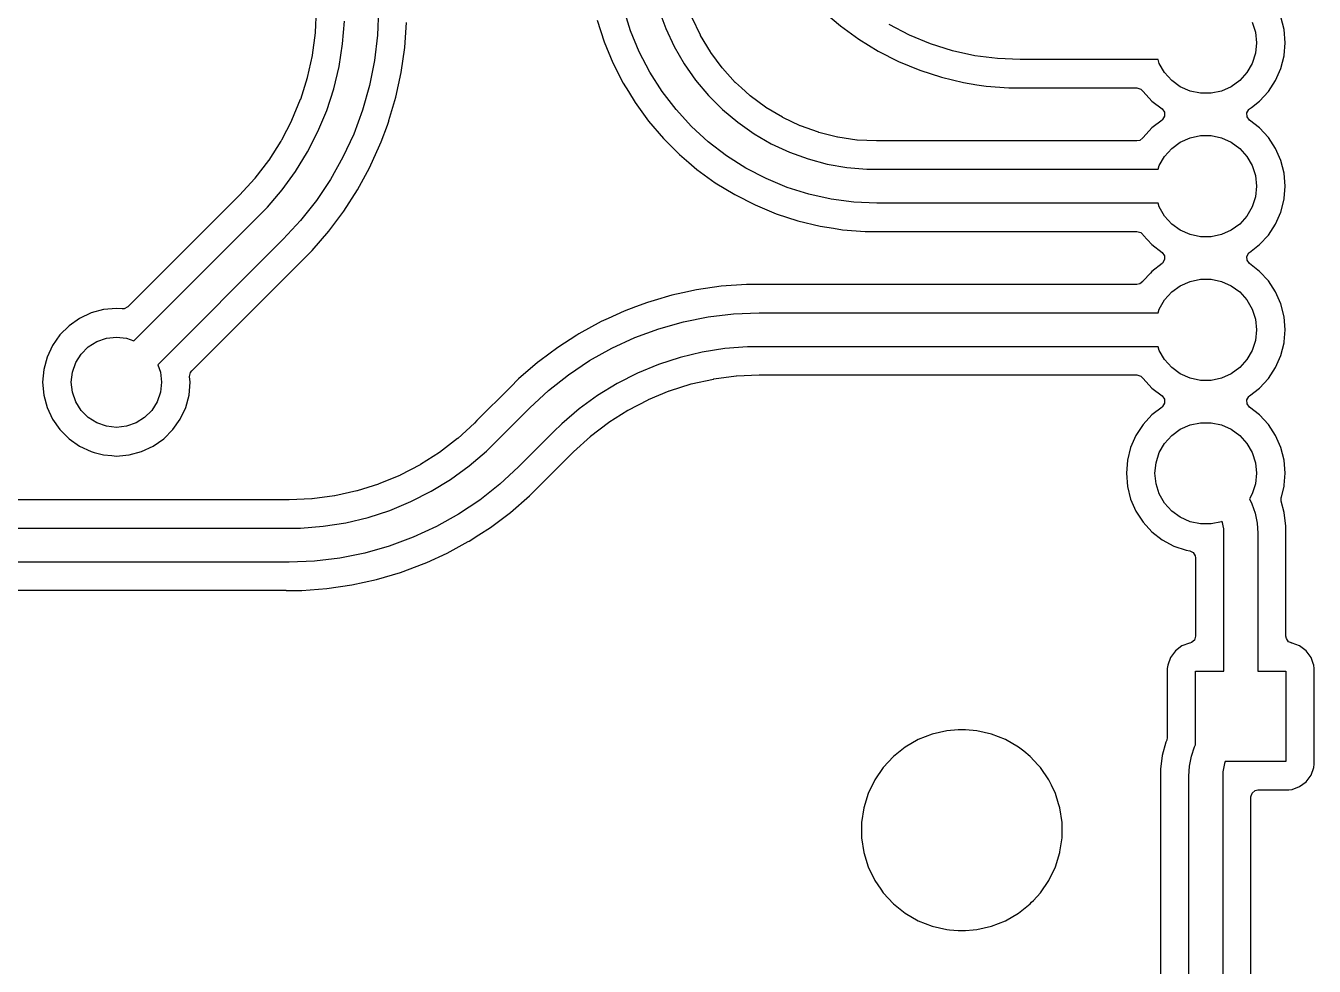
# Model space of a CAD drawing. Extents: x 68 to 346, y -197 to -84.
# Drawn here: x 178.51 to 201.31, y -175.09 to -158.45 of the extents above; entities that cross this region are included whole.
import ezdxf

# ---------------------------------------------------------------- set-up
doc = ezdxf.new("R2010")
doc.units = 0
doc.layers.add('BLACK', color=7, linetype='CONTINUOUS')

msp = doc.modelspace()

# ---------------------------------------------------------------- linework, layer by layer
at = {"layer": 'BLACK', "linetype": 'CONTINUOUS'}
for p, q in [((183.645, -158.169), (183.628, -158.57)), ((184.746, -158.169), (184.728, -158.619)), ((189.21, -158.54), (189.088, -158.154)), ((189.713, -158.169), (189.834, -158.5)), ((192.666, -158.231), (192.924, -158.451)), ((184.114, -158.773), (184.146, -158.371)), ((185.214, -158.836), (185.246, -158.391)), ((188.619, -158.349), (188.743, -158.733)), ((190.447, -158.618), (190.301, -158.31)), ((192.924, -158.451), (193.25, -158.688)), ((194.147, -158.616), (193.788, -158.429)), ((200.212, -158.384), (200.27, -158.563)), ((200.776, -158.519), (200.719, -158.294)), ((183.627, -158.576), (183.575, -158.972)), ((183.628, -158.57), (183.627, -158.576)), ((184.728, -158.619), (184.675, -159.067)), ((189.364, -158.913), (189.21, -158.54)), ((189.834, -158.5), (189.983, -158.819)), ((190.45, -158.623), (190.447, -158.618)), ((190.623, -158.912), (190.45, -158.623)), ((193.25, -158.688), (193.25, -158.688)), ((193.25, -158.688), (193.25, -158.688)), ((193.25, -158.688), (193.594, -158.899)), ((194.52, -158.77), (194.147, -158.616)), ((200.27, -158.563), (200.29, -158.75)), ((200.795, -158.75), (200.776, -158.519)), ((200.776, -158.519), (200.776, -158.519)), ((184.051, -159.172), (184.114, -158.773)), ((185.151, -159.278), (185.214, -158.836)), ((188.743, -158.733), (188.743, -158.733)), ((188.743, -158.733), (188.743, -158.733)), ((188.743, -158.733), (188.898, -159.106)), ((189.551, -159.272), (189.364, -158.913)), ((189.983, -158.819), (190.159, -159.125)), ((190.625, -158.916), (190.623, -158.912)), ((190.628, -158.921), (190.625, -158.916)), ((190.831, -159.194), (190.628, -158.921)), ((193.594, -158.899), (193.594, -158.899)), ((193.594, -158.899), (193.954, -159.082)), ((194.906, -158.892), (194.52, -158.77)), ((195.301, -158.98), (194.906, -158.892)), ((200.27, -158.937), (200.212, -159.116)), ((200.29, -158.75), (200.27, -158.937)), ((200.776, -158.977), (200.795, -158.75)), ((200.795, -158.75), (200.795, -158.75)), ((183.574, -158.977), (183.488, -159.367)), ((183.575, -158.972), (183.574, -158.977)), ((183.956, -159.565), (184.051, -159.172)), ((184.675, -159.067), (184.587, -159.509)), ((188.898, -159.106), (188.898, -159.106)), ((188.898, -159.106), (189.081, -159.466)), ((190.159, -159.125), (190.361, -159.413)), ((193.954, -159.082), (193.954, -159.082)), ((193.954, -159.082), (194.327, -159.237)), ((195.702, -159.032), (195.301, -158.98)), ((196.106, -159.05), (195.702, -159.032)), ((198.546, -159.05), (196.106, -159.05)), ((196.106, -159.05), (196.106, -159.05)), ((196.106, -159.05), (196.106, -159.05)), ((198.568, -159.116), (198.546, -159.05)), ((198.662, -159.279), (198.568, -159.116)), ((200.212, -159.116), (200.118, -159.279)), ((200.719, -159.206), (200.776, -158.981)), ((200.776, -158.981), (200.776, -158.977)), ((183.486, -159.372), (183.366, -159.753)), ((183.488, -159.367), (183.486, -159.372)), ((185.056, -159.713), (185.151, -159.278)), ((189.768, -159.613), (189.551, -159.272)), ((190.835, -159.199), (190.831, -159.194)), ((191.064, -159.452), (190.835, -159.199)), ((194.327, -159.237), (194.327, -159.237)), ((194.327, -159.237), (194.327, -159.237)), ((194.327, -159.237), (194.711, -159.361)), ((194.711, -159.361), (195.103, -159.456)), ((198.788, -159.419), (198.662, -159.279)), ((200.118, -159.279), (199.992, -159.419)), ((200.626, -159.419), (200.719, -159.206)), ((183.832, -159.949), (183.956, -159.565)), ((184.587, -159.509), (184.465, -159.943)), ((189.081, -159.466), (189.171, -159.613)), ((189.171, -159.613), (189.291, -159.809)), ((190.015, -159.934), (189.768, -159.613)), ((190.361, -159.413), (190.588, -159.683)), ((191.068, -159.456), (191.064, -159.452)), ((191.173, -159.55), (191.068, -159.456)), ((191.321, -159.685), (191.173, -159.55)), ((195.103, -159.456), (195.103, -159.456)), ((195.103, -159.456), (195.34, -159.493)), ((195.34, -159.493), (195.502, -159.519)), ((195.502, -159.519), (195.502, -159.519)), ((195.502, -159.519), (195.502, -159.519)), ((195.502, -159.519), (195.904, -159.55)), ((195.904, -159.55), (195.904, -159.55)), ((195.904, -159.55), (196.053, -159.55)), ((196.053, -159.55), (196.054, -159.55)), ((196.054, -159.55), (196.106, -159.55)), ((196.106, -159.55), (196.19, -159.551)), ((196.19, -159.551), (196.19, -159.55)), ((196.19, -159.55), (198.173, -159.55)), ((198.173, -159.55), (198.24, -159.57)), ((198.24, -159.57), (198.277, -159.607)), ((198.277, -159.607), (198.281, -159.613)), ((198.281, -159.613), (198.438, -159.784)), ((198.94, -159.529), (198.788, -159.419)), ((199.112, -159.606), (198.94, -159.529)), ((199.296, -159.645), (199.112, -159.606)), ((199.668, -159.606), (199.484, -159.645)), ((199.84, -159.529), (199.668, -159.606)), ((199.992, -159.419), (199.84, -159.529)), ((200.342, -159.784), (200.499, -159.613)), ((200.499, -159.613), (200.626, -159.419)), ((183.364, -159.758), (183.211, -160.127)), ((183.366, -159.753), (183.364, -159.758)), ((184.934, -160.127), (185.056, -159.713)), ((185.056, -159.713), (185.056, -159.713)), ((189.291, -159.809), (189.292, -159.81)), ((189.292, -159.81), (189.292, -159.81)), ((189.292, -159.81), (189.529, -160.136)), ((190.588, -159.683), (190.712, -159.808)), ((190.712, -159.808), (190.712, -159.808)), ((190.712, -159.808), (190.837, -159.932)), ((191.326, -159.689), (191.321, -159.685)), ((191.599, -159.892), (191.326, -159.689)), ((198.438, -159.784), (198.438, -159.784)), ((198.438, -159.784), (198.438, -159.784)), ((198.438, -159.784), (198.616, -159.922)), ((199.484, -159.645), (199.296, -159.645)), ((200.198, -159.896), (200.342, -159.784)), ((183.677, -160.323), (183.832, -159.949)), ((184.465, -159.943), (184.309, -160.366)), ((190.288, -160.232), (190.015, -159.934)), ((190.837, -159.932), (191.107, -160.159)), ((191.604, -159.895), (191.599, -159.892)), ((191.897, -160.07), (191.604, -159.895)), ((191.902, -160.073), (191.897, -160.07)), ((192.21, -160.219), (191.902, -160.073)), ((198.616, -159.922), (198.657, -159.979)), ((198.66, -160.049), (198.626, -160.109)), ((198.657, -159.979), (198.66, -160.049)), ((200.12, -159.991), (200.154, -159.931)), ((200.123, -160.061), (200.12, -159.991)), ((200.164, -160.118), (200.123, -160.061)), ((200.154, -159.931), (200.164, -159.922)), ((200.164, -159.922), (200.198, -159.896)), ((183.12, -160.303), (183.032, -160.472)), ((183.209, -160.132), (183.12, -160.303)), ((183.211, -160.127), (183.209, -160.132)), ((184.794, -160.507), (184.906, -160.207)), ((184.906, -160.207), (184.93, -160.141)), ((184.93, -160.141), (184.934, -160.127)), ((189.529, -160.136), (189.791, -160.443)), ((190.586, -160.505), (190.288, -160.232)), ((190.288, -160.232), (190.288, -160.232)), ((191.107, -160.159), (191.395, -160.361)), ((192.216, -160.221), (192.21, -160.219)), ((192.537, -160.336), (192.216, -160.221)), ((198.438, -160.256), (198.281, -160.427)), ((198.616, -160.118), (198.438, -160.256)), ((198.438, -160.256), (198.438, -160.256)), ((198.626, -160.109), (198.616, -160.118)), ((200.342, -160.256), (200.164, -160.118)), ((200.499, -160.427), (200.342, -160.256)), ((183.022, -160.491), (182.807, -160.828)), ((183.025, -160.487), (183.022, -160.491)), ((183.032, -160.472), (183.025, -160.487)), ((183.493, -160.683), (183.677, -160.323)), ((184.309, -160.366), (184.12, -160.775)), ((184.775, -160.559), (184.794, -160.507)), ((189.791, -160.443), (189.791, -160.443)), ((189.791, -160.443), (189.934, -160.586)), ((190.907, -160.752), (190.586, -160.505)), ((191.395, -160.361), (191.701, -160.537)), ((191.701, -160.537), (192.02, -160.686)), ((192.543, -160.338), (192.537, -160.336)), ((192.873, -160.421), (192.543, -160.338)), ((192.879, -160.422), (192.873, -160.421)), ((193.216, -160.472), (192.879, -160.422)), ((193.223, -160.473), (193.216, -160.472)), ((193.565, -160.489), (193.223, -160.473)), ((193.568, -160.489), (193.565, -160.489)), ((198.173, -160.489), (193.568, -160.489)), ((198.224, -160.479), (198.173, -160.489)), ((198.277, -160.433), (198.224, -160.479)), ((198.281, -160.427), (198.277, -160.433)), ((198.788, -160.621), (198.94, -160.511)), ((198.94, -160.511), (199.112, -160.434)), ((199.112, -160.434), (199.296, -160.395)), ((199.296, -160.395), (199.484, -160.395)), ((199.484, -160.395), (199.668, -160.434)), ((199.668, -160.434), (199.84, -160.511)), ((199.84, -160.511), (199.992, -160.621)), ((200.626, -160.621), (200.499, -160.427)), ((200.499, -160.427), (200.499, -160.427)), ((200.499, -160.427), (200.499, -160.427)), ((183.282, -161.027), (183.493, -160.683)), ((184.589, -160.964), (184.775, -160.559)), ((189.934, -160.586), (189.969, -160.621)), ((189.969, -160.621), (189.996, -160.648)), ((189.996, -160.648), (189.996, -160.648)), ((189.996, -160.648), (190.077, -160.729)), ((190.077, -160.729), (190.244, -160.872)), ((191.248, -160.969), (190.907, -160.752)), ((192.02, -160.686), (192.351, -160.807)), ((198.568, -160.924), (198.662, -160.761)), ((198.662, -160.761), (198.788, -160.621)), ((199.992, -160.621), (200.118, -160.761)), ((200.118, -160.761), (200.212, -160.924)), ((200.719, -160.834), (200.626, -160.621)), ((182.804, -160.833), (182.561, -161.15)), ((182.807, -160.828), (182.804, -160.833)), ((184.12, -160.775), (183.899, -161.168)), ((184.376, -161.356), (184.589, -160.964)), ((190.244, -160.872), (190.384, -160.991)), ((190.384, -160.991), (190.71, -161.228)), ((191.607, -161.156), (191.248, -160.969)), ((192.351, -160.807), (192.692, -160.898)), ((192.692, -160.898), (193.039, -160.959)), ((193.039, -160.959), (193.39, -160.99)), ((193.39, -160.99), (193.566, -160.99)), ((193.566, -160.99), (198.546, -160.99)), ((198.546, -160.99), (198.568, -160.924)), ((200.212, -160.924), (200.27, -161.103)), ((200.776, -161.059), (200.719, -160.834)), ((182.557, -161.154), (182.286, -161.45)), ((182.561, -161.15), (182.557, -161.154)), ((183.045, -161.354), (183.282, -161.027)), ((183.899, -161.168), (183.649, -161.543)), ((191.98, -161.31), (191.607, -161.156)), ((200.27, -161.103), (200.29, -161.29)), ((200.795, -161.29), (200.776, -161.059)), ((200.776, -161.059), (200.776, -161.059)), ((182.286, -161.45), (180.31, -163.426)), ((182.782, -161.661), (183.045, -161.354)), ((184.135, -161.731), (184.376, -161.356)), ((190.71, -161.228), (190.71, -161.228)), ((190.71, -161.228), (190.71, -161.228)), ((190.71, -161.228), (191.054, -161.439)), ((191.054, -161.439), (191.054, -161.439)), ((191.054, -161.439), (191.414, -161.622)), ((192.366, -161.432), (191.98, -161.31)), ((192.761, -161.52), (192.366, -161.432)), ((200.29, -161.29), (200.27, -161.477)), ((200.777, -161.509), (200.795, -161.29)), ((200.795, -161.29), (200.795, -161.29)), ((182.64, -161.804), (182.782, -161.661)), ((183.649, -161.543), (183.37, -161.897)), ((191.414, -161.622), (191.414, -161.622)), ((191.414, -161.622), (191.787, -161.777)), ((193.162, -161.572), (192.761, -161.52)), ((193.566, -161.59), (193.162, -161.572)), ((198.546, -161.59), (193.566, -161.59)), ((193.566, -161.59), (193.566, -161.59)), ((193.566, -161.59), (193.566, -161.59)), ((198.568, -161.656), (198.546, -161.59)), ((198.662, -161.819), (198.568, -161.656)), ((200.212, -161.656), (200.118, -161.819)), ((200.27, -161.477), (200.212, -161.656)), ((200.719, -161.746), (200.776, -161.521)), ((200.776, -161.521), (200.777, -161.509)), ((180.419, -164.024), (182.64, -161.804)), ((182.64, -161.804), (182.64, -161.804)), ((183.37, -161.897), (183.064, -162.228)), ((183.867, -162.088), (184.135, -161.731)), ((184.135, -161.731), (184.135, -161.731)), ((184.135, -161.731), (184.135, -161.731)), ((191.787, -161.777), (191.787, -161.777)), ((191.787, -161.777), (191.787, -161.777)), ((191.787, -161.777), (192.171, -161.901)), ((192.171, -161.901), (192.563, -161.996)), ((198.788, -161.959), (198.662, -161.819)), ((200.118, -161.819), (199.992, -161.959)), ((200.626, -161.959), (200.719, -161.746)), ((183.575, -162.425), (183.867, -162.088)), ((183.867, -162.088), (183.867, -162.088)), ((183.867, -162.088), (183.867, -162.088)), ((192.563, -161.996), (192.563, -161.996)), ((192.563, -161.996), (192.8, -162.033)), ((192.8, -162.033), (192.962, -162.059)), ((192.962, -162.059), (192.962, -162.059)), ((192.962, -162.059), (192.962, -162.059)), ((192.962, -162.059), (193.364, -162.09)), ((193.364, -162.09), (193.364, -162.09)), ((193.364, -162.09), (193.513, -162.09)), ((193.513, -162.09), (193.514, -162.09)), ((193.514, -162.09), (193.566, -162.09)), ((193.566, -162.09), (193.65, -162.091)), ((193.65, -162.091), (193.65, -162.09)), ((193.65, -162.09), (198.173, -162.09)), ((198.173, -162.09), (198.24, -162.11)), ((198.24, -162.11), (198.277, -162.147)), ((198.94, -162.069), (198.788, -161.959)), ((199.112, -162.146), (198.94, -162.069)), ((199.84, -162.069), (199.668, -162.146)), ((199.992, -161.959), (199.84, -162.069)), ((200.499, -162.153), (200.626, -161.959)), ((183.064, -162.228), (180.844, -164.449)), ((183.064, -162.228), (183.064, -162.228)), ((198.277, -162.147), (198.281, -162.153)), ((198.281, -162.153), (198.438, -162.324)), ((198.438, -162.324), (198.438, -162.324)), ((198.438, -162.324), (198.438, -162.324)), ((198.438, -162.324), (198.616, -162.462)), ((199.296, -162.185), (199.112, -162.146)), ((199.484, -162.185), (199.296, -162.185)), ((199.668, -162.146), (199.484, -162.185)), ((200.164, -162.462), (200.342, -162.324)), ((200.342, -162.324), (200.499, -162.153)), ((181.442, -164.558), (183.45, -162.551)), ((183.45, -162.551), (183.451, -162.549)), ((183.45, -162.551), (183.45, -162.551)), ((183.451, -162.549), (183.575, -162.425)), ((183.451, -162.549), (183.451, -162.549)), ((198.616, -162.462), (198.657, -162.519)), ((198.66, -162.589), (198.626, -162.649)), ((198.657, -162.519), (198.66, -162.589)), ((200.12, -162.531), (200.154, -162.471)), ((200.123, -162.601), (200.12, -162.531)), ((200.154, -162.471), (200.164, -162.462)), ((198.438, -162.796), (198.411, -162.826)), ((198.616, -162.658), (198.438, -162.796)), ((198.438, -162.796), (198.438, -162.796)), ((198.438, -162.796), (198.438, -162.796)), ((198.438, -162.796), (198.438, -162.796)), ((198.626, -162.649), (198.616, -162.658)), ((200.164, -162.658), (200.123, -162.601)), ((200.342, -162.796), (200.164, -162.658)), ((200.499, -162.967), (200.342, -162.796)), ((191.261, -163.029), (190.816, -163.061)), ((191.484, -163.029), (191.261, -163.029)), ((191.261, -163.029), (191.261, -163.029)), ((191.535, -163.029), (191.484, -163.029)), ((198.173, -163.029), (191.535, -163.029)), ((191.535, -163.029), (191.535, -163.029)), ((198.224, -163.019), (198.173, -163.029)), ((198.277, -162.973), (198.224, -163.019)), ((198.281, -162.967), (198.277, -162.973)), ((198.411, -162.826), (198.281, -162.967)), ((198.788, -163.161), (198.94, -163.051)), ((198.94, -163.051), (199.112, -162.974)), ((199.112, -162.974), (199.296, -162.935)), ((199.296, -162.935), (199.484, -162.935)), ((199.484, -162.935), (199.668, -162.974)), ((199.668, -162.974), (199.84, -163.051)), ((199.84, -163.051), (199.992, -163.161)), ((200.626, -163.161), (200.499, -162.967)), ((200.499, -162.967), (200.499, -162.967)), ((200.499, -162.967), (200.499, -162.967)), ((189.939, -163.22), (189.625, -163.312)), ((190.132, -163.178), (189.939, -163.22)), ((189.939, -163.22), (189.939, -163.22)), ((189.939, -163.22), (189.939, -163.22)), ((190.375, -163.125), (190.132, -163.178)), ((190.816, -163.061), (190.375, -163.125)), ((190.375, -163.125), (190.375, -163.125)), ((198.662, -163.301), (198.788, -163.161)), ((199.992, -163.161), (200.118, -163.301)), ((200.719, -163.374), (200.626, -163.161)), ((179.883, -163.473), (179.663, -163.532)), ((180.11, -163.453), (179.883, -163.473)), ((179.883, -163.473), (179.883, -163.473)), ((180.212, -163.462), (180.11, -163.453)), ((180.11, -163.453), (180.11, -163.453)), ((180.249, -163.459), (180.212, -163.462)), ((180.31, -163.426), (180.249, -163.459)), ((189.094, -163.501), (188.816, -163.628)), ((189.295, -163.426), (189.094, -163.501)), ((189.094, -163.501), (189.094, -163.501)), ((189.094, -163.501), (189.094, -163.501)), ((189.511, -163.345), (189.295, -163.426)), ((189.625, -163.312), (189.511, -163.345)), ((198.546, -163.53), (198.568, -163.464)), ((198.568, -163.464), (198.662, -163.301)), ((200.118, -163.301), (200.212, -163.464)), ((200.212, -163.464), (200.27, -163.643)), ((200.776, -163.599), (200.719, -163.374)), ((179.457, -163.628), (179.271, -163.758)), ((179.663, -163.532), (179.457, -163.628)), ((179.457, -163.628), (179.457, -163.628)), ((179.663, -163.532), (179.663, -163.532)), ((188.688, -163.686), (188.297, -163.9)), ((188.816, -163.628), (188.688, -163.686)), ((188.688, -163.686), (188.688, -163.686)), ((189.71, -163.811), (190.144, -163.689)), ((190.144, -163.689), (190.586, -163.601)), ((190.586, -163.601), (191.033, -163.548)), ((191.033, -163.548), (191.484, -163.53)), ((191.484, -163.53), (191.484, -163.53)), ((191.484, -163.53), (191.484, -163.53)), ((191.484, -163.53), (191.484, -163.53)), ((191.484, -163.53), (198.546, -163.53)), ((200.27, -163.643), (200.29, -163.83)), ((200.795, -163.83), (200.776, -163.599)), ((200.776, -163.599), (200.776, -163.599)), ((179.11, -163.919), (178.979, -164.106)), ((179.271, -163.758), (179.11, -163.919)), ((179.932, -163.978), (180.11, -163.958)), ((180.11, -163.958), (180.288, -163.978)), ((188.256, -163.926), (187.922, -164.141)), ((188.297, -163.9), (188.256, -163.926)), ((188.297, -163.9), (188.297, -163.9)), ((188.297, -163.9), (188.297, -163.9)), ((189.287, -163.967), (189.71, -163.811)), ((200.29, -163.83), (200.27, -164.017)), ((200.777, -164.046), (200.795, -163.83)), ((200.795, -163.83), (200.795, -163.83)), ((178.979, -164.106), (178.883, -164.312)), ((178.979, -164.106), (178.979, -164.106)), ((179.484, -164.259), (179.611, -164.133)), ((179.611, -164.133), (179.763, -164.038)), ((179.763, -164.038), (179.932, -163.978)), ((180.288, -163.978), (180.419, -164.024)), ((187.922, -164.141), (187.605, -164.378)), ((187.922, -164.141), (187.922, -164.141)), ((188.484, -164.376), (188.877, -164.156)), ((188.877, -164.156), (189.287, -163.967)), ((190.879, -164.162), (190.48, -164.225)), ((191.282, -164.13), (190.879, -164.162)), ((191.484, -164.13), (191.282, -164.13)), ((198.546, -164.13), (191.484, -164.13)), ((191.484, -164.13), (191.484, -164.13)), ((191.484, -164.13), (191.484, -164.13)), ((198.568, -164.196), (198.546, -164.13)), ((200.27, -164.017), (200.212, -164.196)), ((200.719, -164.286), (200.776, -164.061)), ((200.776, -164.061), (200.777, -164.046)), ((178.883, -164.312), (178.824, -164.532)), ((178.883, -164.312), (178.883, -164.312)), ((179.33, -164.58), (179.389, -164.411)), ((179.389, -164.411), (179.484, -164.259)), ((187.565, -164.408), (187.228, -164.7)), ((187.605, -164.378), (187.565, -164.408)), ((188.109, -164.627), (188.484, -164.376)), ((190.087, -164.319), (189.703, -164.444)), ((190.48, -164.225), (190.087, -164.319)), ((198.662, -164.359), (198.568, -164.196)), ((198.788, -164.499), (198.662, -164.359)), ((200.118, -164.359), (199.992, -164.499)), ((200.212, -164.196), (200.118, -164.359)), ((200.626, -164.499), (200.719, -164.286)), ((178.824, -164.532), (178.804, -164.758)), ((178.824, -164.532), (178.824, -164.532)), ((179.31, -164.758), (179.33, -164.58)), ((180.844, -164.449), (180.89, -164.58)), ((180.89, -164.58), (180.91, -164.758)), ((181.406, -164.656), (181.42, -164.588)), ((181.42, -164.588), (181.442, -164.558)), ((187.755, -164.906), (188.109, -164.627)), ((189.33, -164.599), (188.97, -164.782)), ((189.703, -164.444), (189.33, -164.599)), ((190.681, -164.701), (191.077, -164.648)), ((191.077, -164.648), (191.082, -164.648)), ((191.082, -164.648), (191.483, -164.63)), ((191.483, -164.63), (191.484, -164.63)), ((191.484, -164.63), (198.173, -164.63)), ((198.173, -164.63), (198.24, -164.65)), ((198.94, -164.609), (198.788, -164.499)), ((199.112, -164.686), (198.94, -164.609)), ((199.84, -164.609), (199.668, -164.686)), ((199.992, -164.499), (199.84, -164.609)), ((200.499, -164.693), (200.626, -164.499)), ((178.804, -164.758), (178.804, -164.758)), ((178.804, -164.758), (178.824, -164.985)), ((179.33, -164.936), (179.31, -164.758)), ((180.91, -164.758), (180.89, -164.936)), ((181.395, -164.985), (181.415, -164.758)), ((181.415, -164.758), (181.406, -164.656)), ((187.085, -164.843), (186.49, -165.438)), ((187.228, -164.7), (187.085, -164.843)), ((187.085, -164.843), (187.085, -164.843)), ((187.085, -164.843), (187.085, -164.843)), ((188.97, -164.782), (188.625, -164.993)), ((189.899, -164.91), (190.28, -164.789)), ((190.28, -164.789), (190.285, -164.788)), ((190.285, -164.788), (190.675, -164.702)), ((190.675, -164.702), (190.681, -164.701)), ((198.24, -164.65), (198.277, -164.687)), ((198.277, -164.687), (198.281, -164.693)), ((198.281, -164.693), (198.438, -164.864)), ((198.438, -164.864), (198.438, -164.864)), ((198.438, -164.864), (198.438, -164.864)), ((198.438, -164.864), (198.616, -165.002)), ((199.296, -164.725), (199.112, -164.686)), ((199.484, -164.725), (199.296, -164.725)), ((199.668, -164.686), (199.484, -164.725)), ((200.167, -165), (200.342, -164.864)), ((200.342, -164.864), (200.499, -164.693)), ((178.824, -164.985), (178.824, -164.985)), ((178.824, -164.985), (178.883, -165.205)), ((179.389, -165.105), (179.33, -164.936)), ((180.89, -164.936), (180.831, -165.105)), ((181.337, -165.205), (181.395, -164.985)), ((187.424, -165.212), (187.755, -164.906)), ((188.625, -164.993), (188.298, -165.231)), ((189.166, -165.251), (189.52, -165.067)), ((189.52, -165.067), (189.525, -165.064)), ((189.525, -165.064), (189.894, -164.911)), ((189.894, -164.911), (189.899, -164.91)), ((198.616, -165.002), (198.657, -165.059)), ((198.657, -165.059), (198.66, -165.129)), ((200.12, -165.071), (200.154, -165.011)), ((200.123, -165.141), (200.12, -165.071)), ((200.154, -165.011), (200.164, -165.002)), ((200.164, -165.002), (200.167, -165)), ((178.883, -165.205), (178.883, -165.205)), ((178.883, -165.205), (178.979, -165.411)), ((179.484, -165.257), (179.389, -165.105)), ((179.611, -165.384), (179.484, -165.257)), ((180.735, -165.257), (180.609, -165.384)), ((180.831, -165.105), (180.735, -165.257)), ((181.24, -165.411), (181.337, -165.205)), ((186.802, -165.834), (187.424, -165.212)), ((187.424, -165.212), (187.424, -165.212)), ((188.298, -165.231), (187.991, -165.493)), ((188.824, -165.468), (189.161, -165.254)), ((189.161, -165.254), (189.166, -165.251)), ((198.616, -165.198), (198.438, -165.336)), ((198.626, -165.189), (198.616, -165.198)), ((198.66, -165.129), (198.626, -165.189)), ((200.164, -165.198), (200.123, -165.141)), ((200.342, -165.336), (200.164, -165.198)), ((178.979, -165.411), (178.979, -165.411)), ((178.979, -165.411), (179.11, -165.597)), ((179.763, -165.479), (179.611, -165.384)), ((179.932, -165.538), (179.763, -165.479)), ((180.11, -165.558), (179.932, -165.538)), ((180.288, -165.538), (180.11, -165.558)), ((180.457, -165.479), (180.288, -165.538)), ((180.609, -165.384), (180.457, -165.479)), ((181.11, -165.597), (181.24, -165.411)), ((186.448, -165.48), (186.151, -165.752)), ((186.49, -165.438), (186.448, -165.48)), ((187.991, -165.493), (187.848, -165.636)), ((188.503, -165.715), (188.82, -165.471)), ((188.82, -165.471), (188.824, -165.468)), ((198.281, -165.507), (198.154, -165.701)), ((198.438, -165.336), (198.281, -165.507)), ((198.438, -165.336), (198.438, -165.336)), ((198.94, -165.591), (199.112, -165.514)), ((199.112, -165.514), (199.296, -165.475)), ((199.296, -165.475), (199.484, -165.475)), ((199.484, -165.475), (199.668, -165.514)), ((199.668, -165.514), (199.84, -165.591)), ((200.499, -165.507), (200.342, -165.336)), ((200.626, -165.701), (200.499, -165.507)), ((200.499, -165.507), (200.499, -165.507)), ((200.499, -165.507), (200.499, -165.507)), ((179.11, -165.597), (179.271, -165.758)), ((179.271, -165.758), (179.271, -165.758)), ((179.271, -165.758), (179.457, -165.889)), ((180.763, -165.889), (180.949, -165.758)), ((180.949, -165.758), (181.11, -165.597)), ((186.147, -165.755), (185.83, -165.999)), ((186.151, -165.752), (186.147, -165.755)), ((187.848, -165.636), (187.226, -166.258)), ((187.848, -165.636), (187.848, -165.636)), ((187.848, -165.636), (187.848, -165.636)), ((187.848, -165.636), (187.848, -165.636)), ((188.202, -165.99), (188.499, -165.718)), ((188.499, -165.718), (188.503, -165.715)), ((198.154, -165.701), (198.061, -165.914)), ((198.662, -165.841), (198.788, -165.701)), ((198.788, -165.701), (198.94, -165.591)), ((199.84, -165.591), (199.992, -165.701)), ((199.992, -165.701), (200.118, -165.841)), ((200.719, -165.914), (200.626, -165.701)), ((179.457, -165.889), (179.663, -165.985)), ((179.663, -165.985), (179.663, -165.985)), ((179.663, -165.985), (179.663, -165.985)), ((179.663, -165.985), (179.714, -165.999)), ((179.714, -165.999), (179.883, -166.044)), ((180.336, -166.044), (180.556, -165.985)), ((180.556, -165.985), (180.763, -165.889)), ((185.826, -166.002), (185.489, -166.216)), ((185.83, -165.999), (185.826, -166.002)), ((186.352, -166.239), (186.659, -165.977)), ((186.659, -165.977), (186.802, -165.834)), ((186.802, -165.834), (186.802, -165.834)), ((188.143, -166.049), (188.202, -165.99)), ((188.202, -165.99), (188.202, -165.99)), ((198.061, -165.914), (198.004, -166.139)), ((198.51, -166.183), (198.568, -166.004)), ((198.568, -166.004), (198.662, -165.841)), ((200.118, -165.841), (200.212, -166.004)), ((200.212, -166.004), (200.27, -166.183)), ((200.776, -166.139), (200.719, -165.914)), ((179.883, -166.044), (180.026, -166.056)), ((180.026, -166.056), (180.11, -166.064)), ((180.11, -166.064), (180.166, -166.059)), ((180.11, -166.064), (180.11, -166.064)), ((180.11, -166.064), (180.11, -166.064)), ((180.166, -166.059), (180.336, -166.044)), ((185.484, -166.219), (185.13, -166.403)), ((185.489, -166.216), (185.484, -166.219)), ((186.025, -166.477), (186.352, -166.239)), ((187.639, -166.553), (188.136, -166.056)), ((188.136, -166.056), (188.143, -166.049)), ((188.136, -166.056), (188.136, -166.056)), ((188.143, -166.049), (188.143, -166.049)), ((198.004, -166.139), (197.985, -166.37)), ((198.004, -166.139), (198.004, -166.139)), ((198.49, -166.37), (198.51, -166.183)), ((200.27, -166.183), (200.29, -166.37)), ((200.795, -166.37), (200.776, -166.139)), ((200.776, -166.139), (200.776, -166.139)), ((185.125, -166.406), (184.756, -166.559)), ((185.13, -166.403), (185.125, -166.406)), ((187.226, -166.258), (186.895, -166.564)), ((187.226, -166.258), (187.226, -166.258)), ((197.985, -166.37), (197.985, -166.37)), ((197.985, -166.37), (198.004, -166.601)), ((198.51, -166.557), (198.49, -166.37)), ((200.29, -166.37), (200.27, -166.557)), ((200.778, -166.582), (200.795, -166.37)), ((200.795, -166.37), (200.795, -166.37)), ((184.365, -166.682), (183.975, -166.768)), ((184.37, -166.681), (184.365, -166.682)), ((184.751, -166.56), (184.37, -166.681)), ((184.756, -166.559), (184.751, -166.56)), ((185.32, -166.871), (185.68, -166.688)), ((185.68, -166.688), (186.025, -166.477)), ((186.895, -166.564), (186.541, -166.843)), ((187.422, -166.77), (187.58, -166.612)), ((187.58, -166.612), (187.634, -166.559)), ((187.634, -166.559), (187.639, -166.553)), ((187.639, -166.553), (187.639, -166.553)), ((198.004, -166.601), (198.004, -166.601)), ((198.004, -166.601), (198.061, -166.826)), ((198.568, -166.736), (198.51, -166.557)), ((200.27, -166.557), (200.212, -166.736)), ((200.729, -166.787), (200.776, -166.601)), ((200.776, -166.601), (200.778, -166.582)), ((183.166, -166.839), (177.137, -166.839)), ((183.568, -166.822), (183.166, -166.839)), ((183.573, -166.821), (183.568, -166.822)), ((183.969, -166.769), (183.573, -166.821)), ((183.975, -166.768), (183.969, -166.769)), ((184.947, -167.026), (185.32, -166.871)), ((186.541, -166.843), (186.166, -167.094)), ((187.085, -167.062), (187.422, -166.77)), ((198.061, -166.826), (198.154, -167.039)), ((198.662, -166.899), (198.568, -166.736)), ((198.788, -167.039), (198.662, -166.899)), ((200.212, -166.736), (200.163, -166.821)), ((200.163, -166.821), (200.207, -166.909)), ((200.207, -166.909), (200.264, -167.077)), ((200.725, -166.803), (200.729, -166.787)), ((200.725, -166.866), (200.725, -166.803)), ((200.779, -167.065), (200.725, -166.866)), ((184.17, -167.245), (184.563, -167.151)), ((184.563, -167.151), (184.947, -167.026)), ((186.166, -167.094), (185.773, -167.314)), ((186.728, -167.329), (187.085, -167.062)), ((187.085, -167.062), (187.085, -167.062)), ((198.154, -167.039), (198.281, -167.233)), ((198.94, -167.149), (198.788, -167.039)), ((199.112, -167.226), (198.94, -167.149)), ((200.264, -167.077), (200.298, -167.251)), ((200.81, -167.307), (200.779, -167.065)), ((177.137, -167.34), (183.166, -167.34)), ((183.166, -167.34), (183.166, -167.34)), ((183.166, -167.34), (183.368, -167.34)), ((183.368, -167.34), (183.771, -167.308)), ((183.771, -167.308), (184.17, -167.245)), ((185.773, -167.314), (185.363, -167.503)), ((186.526, -167.459), (186.728, -167.329)), ((186.728, -167.329), (186.728, -167.329)), ((198.281, -167.233), (198.281, -167.233)), ((198.281, -167.233), (198.281, -167.233)), ((198.281, -167.233), (198.438, -167.404)), ((199.296, -167.265), (199.112, -167.226)), ((199.484, -167.265), (199.296, -167.265)), ((199.668, -167.226), (199.484, -167.265)), ((199.683, -167.219), (199.668, -167.226)), ((199.71, -167.354), (199.683, -167.219)), ((199.71, -167.428), (199.71, -167.354)), ((200.298, -167.251), (200.31, -167.428)), ((200.81, -167.381), (200.81, -167.307)), ((200.81, -167.382), (200.81, -167.381)), ((200.81, -169.253), (200.81, -167.382)), ((185.363, -167.503), (184.94, -167.659)), ((185.962, -167.784), (186.338, -167.578)), ((186.338, -167.578), (186.353, -167.57)), ((186.353, -167.57), (186.526, -167.459)), ((198.438, -167.404), (198.438, -167.404)), ((198.438, -167.404), (198.438, -167.404)), ((198.438, -167.404), (198.621, -167.546)), ((198.621, -167.546), (198.621, -167.546)), ((198.621, -167.546), (198.621, -167.546)), ((198.621, -167.546), (198.825, -167.657)), ((199.71, -169.87), (199.71, -167.428)), ((199.71, -167.428), (199.71, -167.428)), ((199.71, -167.428), (199.71, -167.428)), ((200.31, -167.428), (200.31, -167.428)), ((200.31, -167.428), (200.31, -169.87)), ((184.506, -167.781), (184.064, -167.869)), ((184.94, -167.659), (184.506, -167.781)), ((185.605, -167.947), (185.962, -167.784)), ((198.825, -167.657), (199.045, -167.732)), ((199.045, -167.732), (199.106, -167.742)), ((199.106, -167.742), (199.169, -167.773)), ((199.169, -167.773), (199.205, -167.833)), ((199.205, -167.833), (199.209, -167.865)), ((183.166, -167.94), (177.137, -167.94)), ((183.617, -167.922), (183.166, -167.94)), ((183.166, -167.94), (183.166, -167.94)), ((183.166, -167.94), (183.166, -167.94)), ((183.166, -167.94), (183.166, -167.94)), ((184.064, -167.869), (183.617, -167.922)), ((185.139, -168.125), (185.556, -167.969)), ((185.556, -167.969), (185.605, -167.947)), ((199.209, -167.865), (199.209, -169.253)), ((184.275, -168.345), (184.711, -168.25)), ((184.711, -168.25), (185.139, -168.125)), ((184.711, -168.25), (184.711, -168.25)), ((184.711, -168.25), (184.711, -168.25)), ((184.711, -168.25), (184.711, -168.25)), ((177.221, -168.44), (183.082, -168.44)), ((183.082, -168.44), (183.115, -168.44)), ((183.115, -168.44), (183.115, -168.441)), ((183.115, -168.441), (183.166, -168.441)), ((183.166, -168.441), (183.166, -168.441)), ((183.166, -168.441), (183.389, -168.441)), ((183.389, -168.441), (183.834, -168.409)), ((183.389, -168.441), (183.389, -168.441)), ((183.834, -168.409), (184.275, -168.345)), ((198.968, -169.426), (198.852, -169.513)), ((199.103, -169.376), (198.968, -169.426)), ((198.968, -169.426), (198.968, -169.426)), ((199.11, -169.374), (199.103, -169.376)), ((199.137, -169.366), (199.11, -169.373)), ((199.11, -169.373), (199.11, -169.374)), ((199.19, -169.32), (199.137, -169.366)), ((199.209, -169.253), (199.19, -169.32)), ((200.817, -169.292), (200.81, -169.253)), ((200.857, -169.35), (200.817, -169.292)), ((200.91, -169.372), (200.857, -169.35)), ((200.91, -169.374), (200.91, -169.372)), ((200.917, -169.376), (200.91, -169.374)), ((201.052, -169.426), (200.917, -169.376)), ((201.168, -169.513), (201.052, -169.426)), ((201.052, -169.426), (201.052, -169.426)), ((198.766, -169.628), (198.716, -169.763)), ((198.852, -169.513), (198.766, -169.628)), ((198.766, -169.628), (198.766, -169.628)), ((198.852, -169.513), (198.852, -169.513)), ((201.254, -169.628), (201.168, -169.513)), ((201.168, -169.513), (201.168, -169.513)), ((201.294, -169.736), (201.254, -169.628)), ((201.254, -169.628), (201.254, -169.628)), ((198.71, -169.822), (198.709, -169.822)), ((198.709, -169.822), (198.709, -171.044)), ((198.716, -169.763), (198.71, -169.822)), ((198.71, -169.822), (198.71, -169.822)), ((199.21, -171.175), (199.21, -169.87)), ((199.21, -169.87), (199.71, -169.87)), ((200.31, -169.87), (200.81, -169.87)), ((200.81, -169.87), (200.81, -171.47)), ((201.304, -169.763), (201.294, -169.736)), ((201.31, -169.822), (201.304, -169.763)), ((201.31, -170.67), (201.31, -169.822)), ((201.31, -171.518), (201.31, -170.67)), ((194.547, -170.985), (194.3, -171.082)), ((194.548, -170.985), (194.547, -170.985)), ((194.547, -170.985), (194.547, -170.985)), ((194.547, -170.985), (194.547, -170.985)), ((194.547, -170.985), (194.547, -170.985)), ((194.807, -170.926), (194.548, -170.985)), ((195.006, -170.911), (194.807, -170.926)), ((195.138, -170.911), (195.006, -170.911)), ((195.006, -170.911), (195.006, -170.911)), ((195.337, -170.926), (195.138, -170.911)), ((195.138, -170.911), (195.138, -170.911)), ((195.596, -170.985), (195.337, -170.926)), ((195.597, -170.985), (195.596, -170.985)), ((195.844, -171.082), (195.597, -170.985)), ((195.597, -170.985), (195.597, -170.985)), ((194.07, -171.215), (193.862, -171.381)), ((194.3, -171.082), (194.07, -171.215)), ((196.074, -171.215), (195.844, -171.082)), ((196.168, -171.289), (196.074, -171.215)), ((198.684, -171.13), (198.621, -171.365)), ((198.7, -171.092), (198.684, -171.13)), ((198.709, -171.044), (198.7, -171.092)), ((199.136, -171.377), (199.193, -171.209)), ((199.193, -171.209), (199.21, -171.175)), ((193.862, -171.381), (193.681, -171.576)), ((196.282, -171.381), (196.168, -171.289)), ((196.426, -171.535), (196.282, -171.381)), ((198.621, -171.365), (198.589, -171.607)), ((198.621, -171.365), (198.621, -171.365)), ((199.102, -171.551), (199.136, -171.377)), ((199.735, -171.47), (199.719, -171.507)), ((200.81, -171.47), (199.735, -171.47)), ((193.681, -171.576), (193.531, -171.795)), ((196.463, -171.576), (196.426, -171.535)), ((196.613, -171.795), (196.463, -171.576)), ((198.589, -171.607), (198.589, -171.607)), ((198.589, -171.607), (198.589, -171.701)), ((198.589, -171.701), (198.589, -179.812)), ((199.09, -171.729), (199.102, -171.551)), ((199.719, -171.507), (199.69, -171.654)), ((199.69, -171.654), (199.69, -171.729)), ((201.168, -171.828), (201.254, -171.712)), ((201.254, -171.712), (201.304, -171.578)), ((201.304, -171.578), (201.31, -171.518)), ((193.531, -171.795), (193.416, -172.035)), ((193.531, -171.795), (193.531, -171.795)), ((196.657, -171.887), (196.613, -171.795)), ((196.613, -171.795), (196.613, -171.795)), ((196.613, -171.795), (196.613, -171.795)), ((196.613, -171.795), (196.613, -171.795)), ((196.728, -172.035), (196.657, -171.887)), ((199.09, -179.814), (199.09, -171.729)), ((199.09, -171.729), (199.09, -171.729)), ((199.69, -171.729), (199.69, -171.729)), ((199.69, -171.729), (199.69, -171.729)), ((199.69, -171.729), (199.69, -179.814)), ((200.917, -171.964), (201.052, -171.914)), ((201.052, -171.914), (201.168, -171.828)), ((193.416, -172.035), (193.337, -172.289)), ((196.786, -172.222), (196.728, -172.035)), ((200.19, -172.095), (200.21, -172.028)), ((200.19, -179.617), (200.19, -172.095)), ((200.21, -172.028), (200.263, -171.982)), ((200.263, -171.982), (200.314, -171.971)), ((200.314, -171.971), (200.858, -171.971)), ((200.858, -171.971), (200.917, -171.964)), ((200.858, -171.971), (200.858, -171.971)), ((193.337, -172.289), (193.297, -172.552)), ((193.337, -172.289), (193.337, -172.289)), ((196.807, -172.289), (196.786, -172.222)), ((196.846, -172.552), (196.807, -172.289)), ((196.807, -172.289), (196.807, -172.289)), ((193.297, -172.552), (193.297, -172.818)), ((196.846, -172.818), (196.846, -172.552)), ((196.846, -172.552), (196.846, -172.552)), ((193.297, -172.818), (193.337, -173.081)), ((196.809, -173.067), (196.846, -172.818)), ((196.846, -172.818), (196.846, -172.818)), ((193.337, -173.081), (193.337, -173.081)), ((193.337, -173.081), (193.416, -173.335)), ((196.728, -173.335), (196.807, -173.081)), ((196.807, -173.081), (196.809, -173.067)), ((193.416, -173.335), (193.531, -173.575)), ((196.613, -173.575), (196.728, -173.335)), ((193.531, -173.575), (193.531, -173.575)), ((193.531, -173.575), (193.531, -173.575)), ((193.531, -173.575), (193.531, -173.575)), ((193.531, -173.575), (193.637, -173.73)), ((193.637, -173.73), (193.681, -173.795)), ((196.463, -173.795), (196.613, -173.575)), ((193.681, -173.795), (193.862, -173.99)), ((193.862, -173.99), (193.862, -173.99)), ((193.862, -173.99), (193.862, -173.99)), ((193.862, -173.99), (194.07, -174.155)), ((196.074, -174.155), (196.282, -173.99)), ((196.282, -173.99), (196.308, -173.962)), ((196.308, -173.962), (196.339, -173.928)), ((196.339, -173.928), (196.463, -173.795)), ((194.07, -174.155), (194.3, -174.288)), ((195.844, -174.288), (196.074, -174.155)), ((194.3, -174.288), (194.547, -174.386)), ((194.547, -174.386), (194.807, -174.445)), ((194.807, -174.445), (194.856, -174.448)), ((194.856, -174.448), (195.006, -174.46)), ((195.138, -174.46), (195.271, -174.45)), ((195.271, -174.45), (195.337, -174.445)), ((195.337, -174.445), (195.597, -174.386)), ((195.597, -174.386), (195.844, -174.288)), ((195.006, -174.46), (195.006, -174.46)), ((195.006, -174.46), (195.138, -174.46))]:
    msp.add_line(p, q, dxfattribs=at)

doc.saveas('drawing.dxf')
